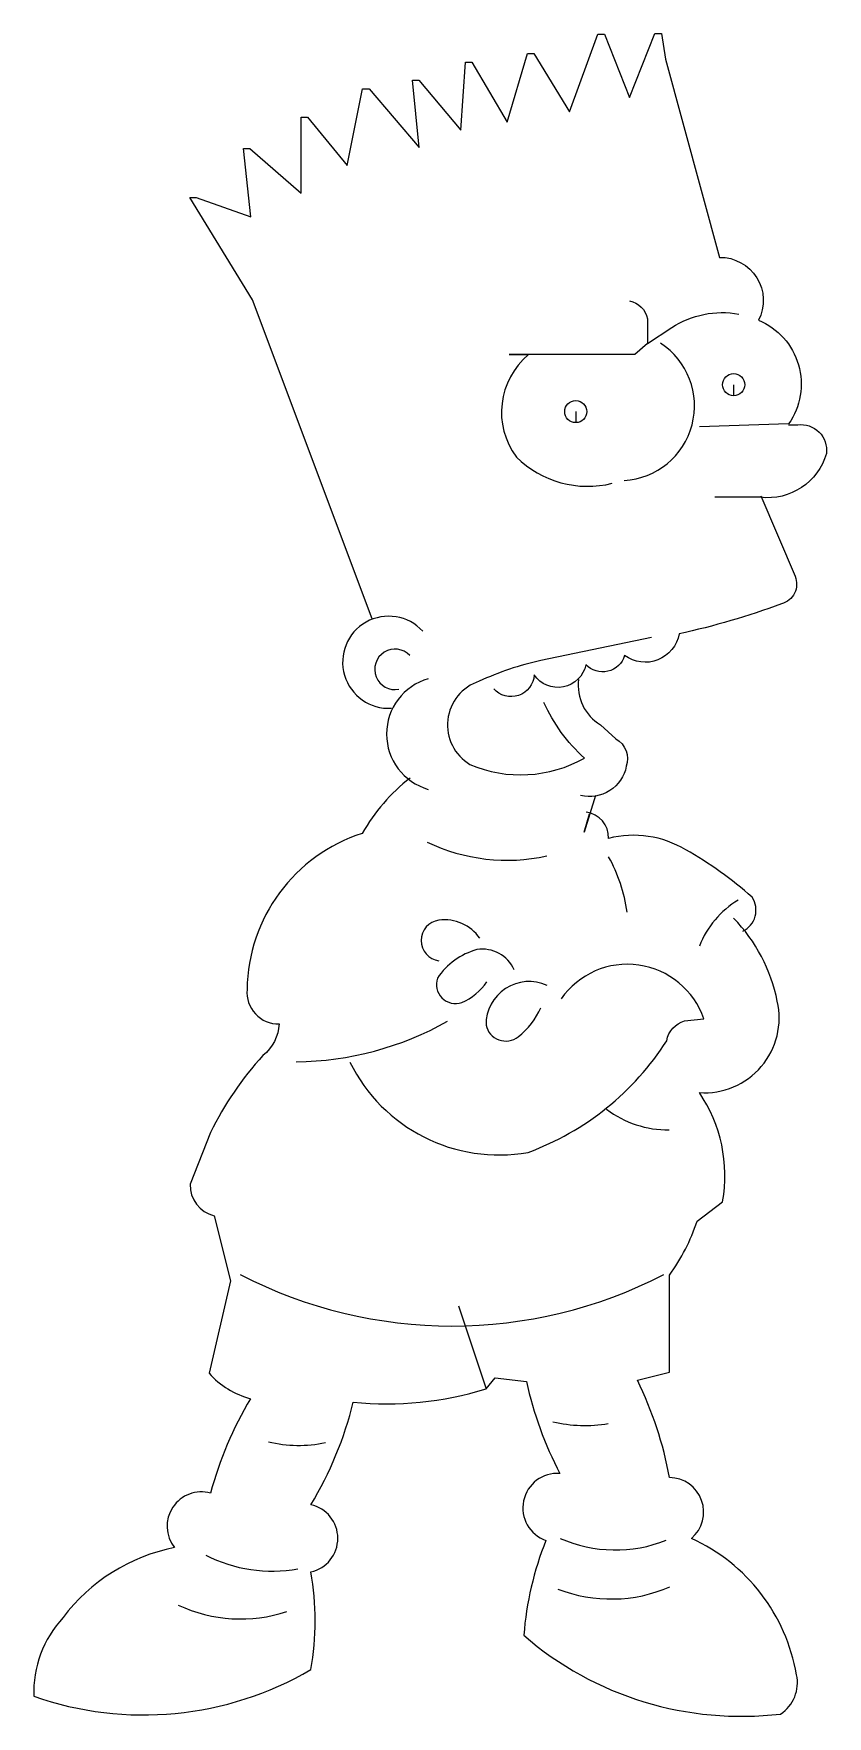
# Model space of a CAD drawing. Extents: x 0 to 4.3, y 0 to 9.13.
import ezdxf

# ---------------------------------------------------------------- set-up
doc = ezdxf.new("R2010")
doc.units = 0
doc.layers.add('CK_LEVEL_1', color=7, linetype='CONTINUOUS')

msp = doc.modelspace()

# ---------------------------------------------------------------- linework, layer by layer
at = {"layer": 'CK_LEVEL_1', "color": 2, "linetype": 'CONTINUOUS'}
for p, q in [((3.232327, 8.784674), (3.369327, 9.131674)), ((3.369327, 9.131674), (3.404327, 9.131674)), ((3.404327, 9.131674), (3.426327, 8.992674)), ((2.905327, 8.707674), (3.060327, 9.129674)), ((3.060327, 9.129674), (3.095327, 9.129674)), ((3.095327, 9.129674), (3.232327, 8.784674)), ((2.316327, 8.608674), (2.341327, 8.976674)), ((2.341327, 8.976674), (2.376327, 8.976674)), ((2.376327, 8.976674), (2.567327, 8.651674)), ((2.567327, 8.651673), (2.678327, 9.024673)), ((2.678327, 9.024673), (2.713327, 9.024673)), ((2.713327, 9.024673), (2.905327, 8.707673)), ((3.426327, 8.992674), (3.720327, 7.917674)), ((2.091327, 8.514673), (2.054327, 8.878674)), ((2.054327, 8.878674), (2.089327, 8.878674)), ((2.089327, 8.878674), (2.316327, 8.608673)), ((1.700327, 8.416674), (1.784327, 8.832674)), ((1.784327, 8.832674), (1.819327, 8.832674)), ((1.819327, 8.832674), (2.091327, 8.514674)), ((1.450327, 8.265674), (1.450327, 8.677673)), ((1.450327, 8.677673), (1.485327, 8.677673)), ((1.485327, 8.677673), (1.700327, 8.416674)), ((1.178327, 8.137673), (1.137327, 8.508674)), ((1.137327, 8.508674), (1.172327, 8.508674)), ((1.172327, 8.508674), (1.450327, 8.265674)), ((1.186327, 7.686674), (0.846327, 8.242674)), ((0.846327, 8.242674), (0.881327, 8.242674)), ((0.881327, 8.242674), (1.178327, 8.137674)), ((1.836327, 5.956674), (1.186327, 7.686674)), ((3.329327, 7.584674), (3.329327, 7.449674)), ((3.329327, 7.449674), (3.460327, 7.536674)), ((3.329327, 7.449674), (3.260327, 7.389674)), ((3.260327, 7.389674), (2.579327, 7.389674)), ((2.579327, 7.389674), (2.684327, 7.389674)), ((3.796327, 7.226674), (3.796327, 7.166674)), ((2.940327, 7.080674), (2.940327, 7.020674)), ((4.094327, 7.013674), (3.611327, 6.998674)), ((4.094327, 7.009674), (4.144327, 7.009674)), ((3.941327, 6.615674), (3.694327, 6.615674)), ((3.944327, 6.623673), (4.129327, 6.186674)), ((3.350327, 5.854674), (2.750327, 5.729674)), ((3.074327, 5.380674), (3.157327, 5.304674)), ((3.046327, 4.997674), (2.985327, 4.797674)), ((2.985327, 4.797674), (3.015327, 4.897674)), ((3.530327, 3.774674), (3.634327, 3.784674)), ((0.959327, 3.168674), (0.848327, 2.887674)), ((3.598327, 2.687674), (3.736327, 2.792674)), ((0.978327, 2.716674), (1.068327, 2.363674)), ((3.448327, 1.868674), (3.448327, 2.393674)), ((1.068327, 2.363674), (0.951327, 1.861674)), ((2.303327, 2.227674), (2.453327, 1.777674)), ((2.453327, 1.777674), (2.503327, 1.837674)), ((2.503327, 1.837674), (2.672327, 1.817674)), ((3.274327, 1.823674), (3.448327, 1.868674))]:
    msp.add_line(p, q, dxfattribs=at)
for centre in [(3.796327, 7.226674), (2.940327, 7.080674)]:
    msp.add_circle(centre, 0.06, dxfattribs=at)
at = {"layer": 'CK_LEVEL_1', "color": 2, "linetype": 'CONTINUOUS', "extrusion": (0, 0, -1)}
for centre, radius, start, end in [((-3.723233, 7.683692), 0.234, 89.288434, 207.215944), ((-3.206978, 7.559068), 0.125, 101.232535, 168.179378), ((-3.733618, 7.11797), 0.5, 56.867175, 100.452366), ((-3.78809, 7.230108), 0.375, 112.455487, 215.250884), ((-4.160353, 6.870594), 0.14, 83.426875, 186.941563), ((-3.981701, 6.943194), 0.329999, 195.740008, 277.027504), ((-4.029239, 6.143506), 0.109001, 156.669924, 256.152566), ((-2.65361, 9.78403), 4, 249.486429, 257.779236), ((-3.31619, 5.907268), 0.187, 190.037922, 306.359439), ((-3.085724, 5.793007), 0.125, 196.897733, 316.317315), ((-2.842925, 5.739984), 0.156, 192.329063, 325.522083), ((-2.589532, 5.658834), 0.124999, 183.283693, 318.906998), ((-3.588178, 5.870732), 0.9, 311.883053, 335.79112), ((-3.095938, 5.195786), 0.125, 119.413484, 198.717165), ((-3.015118, 5.194723), 0.203, 191.090513, 283.907206), ((-1.097641, 3.76979), 0.234, 182.967977, 231.494451), ((-3.570893, 3.64068), 0.14, 10.700255, 73.15658)]:
    msp.add_arc(centre, radius, start, end, dxfattribs=at)
at = {"layer": 'CK_LEVEL_1', "color": 2, "linetype": 'CONTINUOUS'}
for centre, radius, start, end in [((3.178105, 7.111889), 0.406001, 273.561695, 416.815006), ((2.943323, 7.077012), 0.406, 129.637006, 216.823835), ((3.004626, 7.225175), 0.549999, 225.383194, 284.069165), ((1.925585, 5.720239), 0.25, 42.356399, 273.380578), ((1.959797, 5.681741), 0.11, 42.93812, 280.75657), ((3.1209, 4.070555), 1.7, 102.590658, 114.48498), ((2.226024, 5.330674), 0.312, 105.942344, 254.057656), ((2.494615, 5.380248), 0.25, 108.24927, 239.125937), ((3.203292, 5.594842), 0.25, 172.68478, 238.945017), ((2.641538, 5.809303), 0.699999, 246.848806, 299.602819), ((2.653752, 4.301145), 1, 127.765043, 150.624647), ((2.978363, 4.767831), 0.14, 358.707867, 442.627824), ((2.057272, 3.934699), 0.9, 107.787903, 179.364959), ((3.252664, 4.2303), 0.551, 59.014915, 104.111273), ((2.566643, 5.645916), 1, 244.321812, 282.51434), ((2.37602, 4.250571), 0.850001, 7.714604, 29.155377), ((2.558453, 2.958035), 2.000001, 48.01494, 60.729274), ((4.078198, 4.000701), 0.5, 120.913427, 159.025888), ((3.792794, 4.37463), 0.125, 295.357382, 394.079462), ((2.212427, 4.210674), 0.1109, 97.304446, 262.695554), ((2.227606, 4.088513), 0.234, 34.983254, 97.187913), ((3.150712, 3.704632), 0.9, 11.279906, 44.163892), ((2.502386, 3.798722), 0.375, 105.158541, 146.321035), ((2.434808, 3.976175), 0.187, 23.477638, 99.381074), ((3.220389, 3.644588), 0.437, 18.696984, 145.25045), ((1.327573, 3.928632), 0.170999, 174.617007, 271.257934), ((2.288367, 3.971973), 0.104, 160.508717, 289.058831), ((2.197702, 4.159703), 0.312001, 293.543048, 326.318082), ((2.687318, 3.753729), 0.234, 65.507938, 180.503181), ((2.377838, 4.007191), 0.406, 308.095077, 336.557698), ((3.637638, 3.789754), 0.406, 266.142884, 372.940597), ((1.40878, 5.252603), 1.7, 270.523994, 299.477808), ((2.560912, 3.774595), 0.11, 192.027055, 307.796774), ((2.166229, 4.469459), 1.5, 290.08407, 327.643211), ((2.57545, 2.376117), 1.8, 137.737237, 153.876374), ((2.523499, 3.946727), 0.9, 206.107639, 280.09987), ((2.949001, 2.93451), 0.8, 349.787757, 394.243083), ((3.440356, 3.733641), 0.550999, 232.813674, 270.620908), ((1.019255, 2.882704), 0.171, 178.334504, 256.152128), ((2.554579, 3.034933), 1.1, 324.34078, 341.597467), ((2.268827, 4.618248), 2.5, 242.651605, 297.348395), ((1.29858, 2.175424), 0.468, 222.098441, 254.857271), ((1.917876, 3.496188), 1.799999, 264.115281, 287.30588), ((4.625992, 2.245684), 2, 192.35716, 207.645848), ((1.480248, 0.939773), 2, 10.250404, 26.228396), ((2.891383, 0.694799), 2, 149.04014, 165.022631), ((-0.209173, 2.181797), 2, 328.898112, 346.227842), ((2.990808, 2.328096), 0.75, 256.547373, 279.634282), ((1.436664, 2.170351), 0.7, 256.506295, 282.010441), ((2.839955, 1.131227), 0.187, 85.592153, 250.75783), ((3.446835, 1.10868), 0.187, 310.116351, 449.542854), ((0.910378, 1.031194), 0.187, 74.825526, 218.152391), ((1.46255, 0.966174), 0.187, 282.595041, 437.404959), ((0.958794, -0.065037), 1.000001, 101.271998, 143.079189), ((4.403107, 0.304604), 1.75, 158.193788, 175.573346), ((3.155347, 1.653051), 0.75, 246.420135, 291.590689), ((3.151812, 0.056088), 1, 9.763753, 65.44824), ((1.295919, 1.587785), 0.8, 243.048256, 279.890166), ((0.026921, 0.518674), 1.5, 349.824337, 370.175663), ((3.132197, 1.436699), 0.8, 248.832988, 293.432143), ((1.122937, 1.328479), 0.799999, 244.959245, 288.239382), ((0.6, 0.128479), 0.6, 137.261145, 181.891582), ((3.837103, 1.8), 1.8, 229.089804, 276.803106), ((0.594916, 1.807633), 1.8, 250.711355, 300.309638), ((3.942372, 0.181036), 0.2, 302.668303, 372.896466)]:
    msp.add_arc(centre, radius, start, end, dxfattribs=at)

doc.saveas('drawing.dxf')
